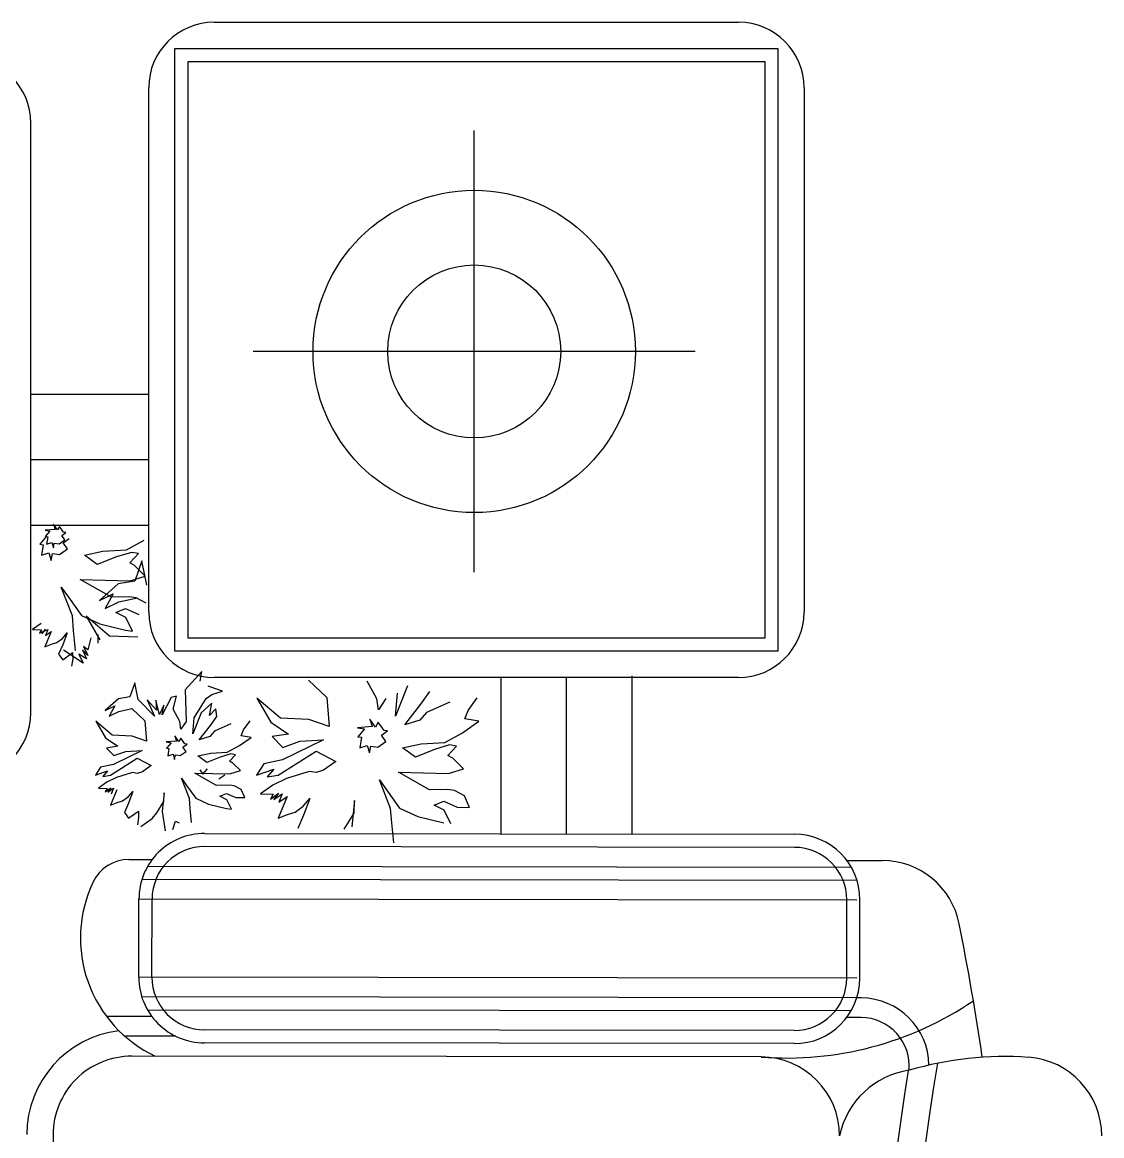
# Model space of a CAD drawing. Header units: inches. Extents: x 10.1 to 52.6, y 12.1 to 36.9.
# Drawn here: x 29.282 to 30.106, y 22.014 to 22.863 of the extents above; entities that cross this region are included whole.
import ezdxf

# ---------------------------------------------------------------- set-up
doc = ezdxf.new("R2010")
doc.units = ezdxf.units.IN
doc.header["$MEASUREMENT"] = 0
doc.layers.add('02', color=2, linetype='Continuous')

msp = doc.modelspace()

# ---------------------------------------------------------------- linework, layer by layer
at = {"layer": '02'}
for p, q in [((29.42876, 22.86329), (29.82876, 22.86329)), ((29.39876, 22.84329), (29.85876, 22.84329)), ((29.39876, 22.38329), (29.39876, 22.84329)), ((29.85876, 22.84329), (29.85876, 22.38329)), ((29.40876, 22.83329), (29.84876, 22.83329)), ((29.40876, 22.39329), (29.40876, 22.83329)), ((29.84876, 22.83329), (29.84876, 22.39329)), ((29.37876, 22.41329), (29.37876, 22.81329)), ((29.87876, 22.81329), (29.87876, 22.41329)), ((29.28886, 22.33642), (29.28886, 22.78642)), ((29.62707, 22.44358), (29.62707, 22.78069)), ((29.79563, 22.61213), (29.45852, 22.61213)), ((29.37876, 22.57932), (29.28886, 22.57932)), ((29.37876, 22.52932), (29.28886, 22.52932)), ((29.37876, 22.47932), (29.28886, 22.47932)), ((29.30744, 22.47631), (29.29969, 22.4757)), ((29.29969, 22.4757), (29.30341, 22.47507)), ((29.30341, 22.47507), (29.29984, 22.47089)), ((29.3093, 22.47599), (29.30621, 22.48034)), ((29.30621, 22.48034), (29.30744, 22.47631)), ((29.3107, 22.47863), (29.3093, 22.47599)), ((29.3138, 22.47428), (29.3107, 22.47863)), ((29.3124, 22.47165), (29.31566, 22.47397)), ((29.31566, 22.47397), (29.3138, 22.47428)), ((29.30072, 22.47106), (29.29562, 22.46509)), ((29.29562, 22.46509), (29.29827, 22.46464)), ((29.29984, 22.47089), (29.3017, 22.47058)), ((29.3017, 22.47058), (29.30076, 22.465)), ((29.30076, 22.465), (29.3048, 22.46623)), ((29.3048, 22.46623), (29.30603, 22.4622)), ((29.30603, 22.4622), (29.30666, 22.46592)), ((29.30666, 22.46592), (29.31038, 22.4653)), ((29.31038, 22.4653), (29.31472, 22.46839)), ((29.31472, 22.46839), (29.3124, 22.47165)), ((29.31356, 22.46617), (29.31821, 22.46949)), ((29.31687, 22.46152), (29.31356, 22.46617)), ((29.36183, 22.4608), (29.37534, 22.46809)), ((29.29827, 22.46464), (29.29693, 22.45667)), ((29.29693, 22.45667), (29.30269, 22.45843)), ((29.30269, 22.45843), (29.30446, 22.45267)), ((29.30446, 22.45267), (29.30535, 22.45799)), ((29.30535, 22.45799), (29.31067, 22.4571)), ((29.31067, 22.4571), (29.31687, 22.46152)), ((29.32971, 22.45663), (29.34389, 22.45971)), ((29.33944, 22.44953), (29.32971, 22.45663)), ((29.34389, 22.45971), (29.36183, 22.4608)), ((29.36559, 22.4588), (29.35407, 22.45527)), ((29.36425, 22.45083), (29.3709, 22.45791)), ((29.3709, 22.45791), (29.36559, 22.4588)), ((29.35407, 22.45527), (29.33944, 22.44953)), ((29.36801, 22.44883), (29.36425, 22.45083)), ((29.37619, 22.44063), (29.36801, 22.44883)), ((29.37354, 22.45221), (29.36821, 22.43671)), ((29.37728, 22.43382), (29.37354, 22.45221)), ((29.36467, 22.4371), (29.37619, 22.44063)), ((29.31196, 22.43229), (29.31749, 22.42453)), ((29.32057, 22.41036), (29.31196, 22.43229)), ((29.35026, 22.42449), (29.32659, 22.43803)), ((29.32659, 22.43803), (29.34563, 22.43757)), ((29.35558, 22.43473), (29.34117, 22.42213)), ((29.34563, 22.43757), (29.36467, 22.4371)), ((29.36821, 22.43671), (29.35558, 22.43473)), ((29.31749, 22.42453), (29.32744, 22.41057)), ((29.34117, 22.42213), (29.35159, 22.42721)), ((29.35159, 22.42721), (29.34559, 22.41592)), ((29.364, 22.42492), (29.35026, 22.42449)), ((29.35601, 22.421), (29.37018, 22.42409)), ((29.36931, 22.42403), (29.364, 22.42492)), ((29.37683, 22.42003), (29.36931, 22.42403)), ((29.34559, 22.41592), (29.35601, 22.421)), ((29.35379, 22.41297), (29.36111, 22.41584)), ((29.36111, 22.41584), (29.37129, 22.4114)), ((29.32145, 22.39928), (29.32057, 22.41036)), ((29.32744, 22.41057), (29.34138, 22.40413)), ((29.34889, 22.39488), (29.33097, 22.41018)), ((29.33097, 22.41018), (29.34158, 22.39201)), ((29.36132, 22.40898), (29.35379, 22.41297)), ((29.3664, 22.39856), (29.36132, 22.40898)), ((29.29675, 22.40446), (29.29023, 22.39981)), ((29.29023, 22.39981), (29.2969, 22.39965)), ((29.2955, 22.39702), (29.30171, 22.3998)), ((29.2969, 22.39965), (29.2955, 22.39702)), ((29.29985, 22.40011), (29.29736, 22.39671)), ((29.30434, 22.3984), (29.29952, 22.38678)), ((29.30171, 22.3998), (29.29999, 22.39531)), ((29.29999, 22.39531), (29.30434, 22.3984)), ((29.31301, 22.39312), (29.31658, 22.3973)), ((29.31658, 22.3973), (29.31316, 22.38832)), ((29.32298, 22.384), (29.32145, 22.39928)), ((29.34138, 22.40413), (29.36109, 22.39946)), ((29.36109, 22.39946), (29.3664, 22.39856)), ((29.29952, 22.38678), (29.30464, 22.38879)), ((29.30464, 22.38879), (29.30867, 22.39003)), ((29.30867, 22.39003), (29.31301, 22.39312)), ((29.33449, 22.39364), (29.33245, 22.38434)), ((29.34014, 22.38952), (29.3403, 22.39619)), ((29.37059, 22.39397), (29.34889, 22.39488)), ((29.84876, 22.39329), (29.40876, 22.39329)), ((29.31316, 22.38832), (29.31005, 22.38119)), ((29.31005, 22.38119), (29.31315, 22.37684)), ((29.32868, 22.37424), (29.31369, 22.38416)), ((29.31423, 22.37762), (29.32075, 22.38226)), ((29.32075, 22.38226), (29.3209, 22.37745)), ((29.32552, 22.38118), (29.32868, 22.37424)), ((29.33135, 22.37756), (29.32552, 22.38118)), ((29.3323, 22.38008), (29.32819, 22.38449)), ((29.32819, 22.38449), (29.33135, 22.37756)), ((29.33245, 22.38434), (29.32914, 22.38701)), ((29.32914, 22.38701), (29.3323, 22.38008)), ((29.85876, 22.38329), (29.39876, 22.38329)), ((29.31315, 22.37684), (29.31423, 22.37762)), ((29.3209, 22.37745), (29.31996, 22.37188)), ((29.41939, 22.36791), (29.40651, 22.35382)), ((29.41814, 22.36047), (29.41939, 22.36791)), ((29.82876, 22.36329), (29.42876, 22.36329)), ((29.64758, 22.24397), (29.64752, 22.36329)), ((29.69754, 22.24391), (29.69752, 22.36329)), ((29.74752, 22.24347), (29.74752, 22.36463)), ((29.36822, 22.3593), (29.36449, 22.34845)), ((29.37084, 22.34643), (29.36822, 22.3593)), ((29.43503, 22.35286), (29.42418, 22.35659)), ((29.50057, 22.36134), (29.51472, 22.34804)), ((29.55281, 22.34711), (29.54552, 22.36062)), ((29.5763, 22.35682), (29.56697, 22.3338)), ((29.35565, 22.34706), (29.34557, 22.33824)), ((29.36449, 22.34845), (29.35565, 22.34706)), ((29.38307, 22.33385), (29.37084, 22.34643)), ((29.37751, 22.34626), (29.38307, 22.33385)), ((29.38478, 22.33835), (29.37751, 22.34626)), ((29.39596, 22.34794), (29.38897, 22.33478)), ((29.39999, 22.34918), (29.39596, 22.34794)), ((29.39734, 22.33911), (29.39999, 22.34918)), ((29.40651, 22.35382), (29.40725, 22.32979)), ((29.41346, 22.33258), (29.42262, 22.34729)), ((29.42262, 22.34729), (29.42696, 22.35039)), ((29.42696, 22.35039), (29.43503, 22.35286)), ((29.47927, 22.33214), (29.46135, 22.34744)), ((29.46135, 22.34744), (29.47196, 22.32927)), ((29.51472, 22.34804), (29.51647, 22.32589)), ((29.55413, 22.33869), (29.55281, 22.34711)), ((29.55968, 22.34732), (29.55413, 22.33869)), ((29.56697, 22.3338), (29.56854, 22.35129)), ((29.58624, 22.34286), (29.59334, 22.35259)), ((29.62234, 22.33816), (29.62943, 22.3479)), ((29.34557, 22.33824), (29.35286, 22.3418)), ((29.35286, 22.3418), (29.34866, 22.3339)), ((29.35595, 22.33745), (29.36587, 22.33961)), ((29.36587, 22.33961), (29.37578, 22.3303)), ((29.38711, 22.33509), (29.38417, 22.3461)), ((29.38417, 22.3461), (29.38478, 22.33835)), ((29.39021, 22.34222), (29.38711, 22.33509)), ((29.38897, 22.33478), (29.39021, 22.34222)), ((29.40245, 22.32965), (29.39734, 22.33911)), ((29.4268, 22.34372), (29.41889, 22.33645)), ((29.42524, 22.33442), (29.4268, 22.34372)), ((29.4299, 22.33938), (29.42524, 22.33442)), ((29.43082, 22.33349), (29.4299, 22.33938)), ((29.57404, 22.32715), (29.58624, 22.34286)), ((29.60839, 22.3446), (29.59067, 22.33665)), ((29.61989, 22.33174), (29.62234, 22.33816)), ((29.35097, 22.31917), (29.33842, 22.32988)), ((29.33842, 22.32988), (29.34585, 22.31716)), ((29.34866, 22.3339), (29.35595, 22.33745)), ((29.37578, 22.3303), (29.377, 22.31479)), ((29.40337, 22.32375), (29.40245, 22.32965)), ((29.40725, 22.32979), (29.40337, 22.32375)), ((29.41889, 22.33645), (29.41235, 22.32033)), ((29.41235, 22.32033), (29.41346, 22.33258)), ((29.42585, 22.32667), (29.43082, 22.33349)), ((29.45111, 22.32338), (29.45608, 22.3302)), ((29.47196, 22.32927), (29.48546, 22.32017)), ((29.50097, 22.33123), (29.47927, 22.33214)), ((29.51647, 22.32589), (29.50097, 22.33123)), ((29.54748, 22.33161), (29.54924, 22.32585)), ((29.5519, 22.32541), (29.54748, 22.33161)), ((29.5539, 22.32917), (29.5519, 22.32541)), ((29.55832, 22.32296), (29.5539, 22.32917)), ((29.58556, 22.33068), (29.57404, 22.32715)), ((29.59067, 22.33665), (29.58556, 22.33068)), ((29.61811, 22.32112), (29.63052, 22.32996)), ((29.63052, 22.32996), (29.61989, 22.33174)), ((29.41731, 22.31568), (29.42585, 22.32667)), ((29.42894, 22.32233), (29.42537, 22.31815)), ((29.44135, 22.32789), (29.42894, 22.32233)), ((29.4494, 22.31889), (29.45111, 22.32338)), ((29.54924, 22.32585), (29.53817, 22.32498)), ((29.53817, 22.32498), (29.54348, 22.32409)), ((29.54348, 22.32409), (29.53838, 22.31811)), ((29.55632, 22.3192), (29.56097, 22.32252)), ((29.56097, 22.32252), (29.55832, 22.32296)), ((29.60459, 22.31382), (29.61811, 22.32112)), ((29.34585, 22.31716), (29.3553, 22.31079)), ((29.36616, 22.31853), (29.35097, 22.31917)), ((29.377, 22.31479), (29.36616, 22.31853)), ((29.39995, 22.31477), (29.3922, 22.31416)), ((29.3922, 22.31416), (29.39591, 22.31353)), ((29.39591, 22.31353), (29.39234, 22.30935)), ((29.39871, 22.3188), (29.39995, 22.31477)), ((29.40181, 22.31445), (29.39871, 22.3188)), ((29.40321, 22.31709), (29.40181, 22.31445)), ((29.4063, 22.31274), (29.40321, 22.31709)), ((29.4049, 22.31011), (29.40816, 22.31243)), ((29.40816, 22.31243), (29.4063, 22.31274)), ((29.42537, 22.31815), (29.41731, 22.31568)), ((29.44815, 22.31145), (29.45684, 22.31764)), ((29.45684, 22.31764), (29.4494, 22.31889)), ((29.48546, 22.32017), (29.47283, 22.31819)), ((29.47283, 22.31819), (29.48101, 22.30999)), ((29.51202, 22.31571), (29.48078, 22.30047)), ((29.48101, 22.30999), (29.49409, 22.31463)), ((29.49409, 22.31463), (29.51202, 22.31571)), ((29.53838, 22.31811), (29.54104, 22.31767)), ((29.54104, 22.31767), (29.5397, 22.3097)), ((29.55343, 22.31012), (29.55964, 22.31454)), ((29.55964, 22.31454), (29.55632, 22.3192)), ((29.57247, 22.30966), (29.58665, 22.31274)), ((29.58665, 22.31274), (29.60459, 22.31382)), ((29.3553, 22.31079), (29.34646, 22.30941)), ((29.34646, 22.30941), (29.35219, 22.30366)), ((29.3739, 22.30767), (29.35202, 22.297)), ((29.35219, 22.30366), (29.36134, 22.30691)), ((29.36134, 22.30691), (29.3739, 22.30767)), ((29.39234, 22.30935), (29.3942, 22.30904)), ((29.3942, 22.30904), (29.39327, 22.30346)), ((29.39327, 22.30346), (29.3973, 22.30469)), ((29.3973, 22.30469), (29.39853, 22.30066)), ((29.39853, 22.30066), (29.39916, 22.30438)), ((29.39916, 22.30438), (29.40288, 22.30376)), ((29.40288, 22.30376), (29.40722, 22.30685)), ((29.40722, 22.30685), (29.4049, 22.31011)), ((29.41621, 22.30343), (29.42613, 22.30559)), ((29.42613, 22.30559), (29.43869, 22.30635)), ((29.44132, 22.30495), (29.43326, 22.30248)), ((29.43869, 22.30635), (29.44815, 22.31145)), ((29.44039, 22.29937), (29.44504, 22.30432)), ((29.44504, 22.30432), (29.44132, 22.30495)), ((29.47744, 22.28874), (29.50648, 22.30708)), ((29.50648, 22.30708), (29.52153, 22.29909)), ((29.5397, 22.3097), (29.54546, 22.31146)), ((29.54546, 22.31146), (29.54722, 22.3057)), ((29.54722, 22.3057), (29.54812, 22.31102)), ((29.54812, 22.31102), (29.55343, 22.31012)), ((29.58221, 22.30256), (29.57247, 22.30966)), ((29.59683, 22.3083), (29.58221, 22.30256)), ((29.60835, 22.31183), (29.59683, 22.3083)), ((29.60701, 22.30386), (29.61366, 22.31093)), ((29.61077, 22.30186), (29.60701, 22.30386)), ((29.61366, 22.31093), (29.60835, 22.31183)), ((29.35202, 22.297), (29.3421, 22.29484)), ((29.34969, 22.28879), (29.37001, 22.30163)), ((29.37001, 22.30163), (29.38055, 22.29603)), ((29.38055, 22.29603), (29.37403, 22.29139)), ((29.42302, 22.29846), (29.41621, 22.30343)), ((29.43326, 22.30248), (29.42302, 22.29846)), ((29.44302, 22.29797), (29.44039, 22.29937)), ((29.44875, 22.29223), (29.44302, 22.29797)), ((29.4666, 22.29739), (29.46106, 22.28876)), ((29.48078, 22.30047), (29.4666, 22.29739)), ((29.52153, 22.29909), (29.51222, 22.29246)), ((29.61896, 22.29365), (29.61077, 22.30186)), ((29.3421, 22.29484), (29.33822, 22.2888)), ((29.33822, 22.2888), (29.34737, 22.29204)), ((29.34737, 22.29204), (29.3438, 22.28786)), ((29.3438, 22.28786), (29.34969, 22.28879)), ((29.35418, 22.28708), (29.34689, 22.28352)), ((29.36628, 22.29078), (29.35418, 22.28708)), ((29.37, 22.29016), (29.36628, 22.29078)), ((29.37403, 22.29139), (29.37, 22.29016)), ((29.4306, 22.28094), (29.41402, 22.29041)), ((29.41402, 22.29041), (29.42735, 22.29009)), ((29.41785, 22.29279), (29.42017, 22.28953)), ((29.42017, 22.28953), (29.42374, 22.29371)), ((29.42735, 22.29009), (29.44069, 22.28976)), ((29.43237, 22.28599), (29.43672, 22.28909)), ((29.44069, 22.28976), (29.44875, 22.29223)), ((29.46106, 22.28876), (29.47413, 22.29339)), ((29.47413, 22.29339), (29.46903, 22.28742)), ((29.46903, 22.28742), (29.47744, 22.28874)), ((29.50114, 22.29159), (29.48386, 22.28629)), ((29.50646, 22.29069), (29.50114, 22.29159)), ((29.51222, 22.29246), (29.50646, 22.29069)), ((29.59303, 22.27752), (29.56935, 22.29106)), ((29.56935, 22.29106), (29.58839, 22.29059)), ((29.58839, 22.29059), (29.60744, 22.29013)), ((29.60744, 22.29013), (29.61896, 22.29365)), ((29.34689, 22.28352), (29.34038, 22.27888)), ((29.34038, 22.27888), (29.34704, 22.27871)), ((29.34564, 22.27608), (29.34999, 22.27917)), ((29.34704, 22.27871), (29.34564, 22.27608)), ((29.34999, 22.27917), (29.3475, 22.27577)), ((29.3475, 22.27577), (29.35185, 22.27886)), ((29.35185, 22.27886), (29.35014, 22.27437)), ((29.40379, 22.28639), (29.40766, 22.28096)), ((29.40981, 22.27104), (29.40379, 22.28639)), ((29.40766, 22.28096), (29.41462, 22.27119)), ((29.44021, 22.28123), (29.4306, 22.28094)), ((29.44393, 22.28061), (29.44021, 22.28123)), ((29.4492, 22.27781), (29.44393, 22.28061)), ((29.47345, 22.28121), (29.46414, 22.27458)), ((29.48386, 22.28629), (29.47345, 22.28121)), ((29.55473, 22.28532), (29.56025, 22.27756)), ((29.56334, 22.26338), (29.55473, 22.28532)), ((29.35448, 22.27746), (29.34966, 22.26584)), ((29.35881, 22.26909), (29.36316, 22.27218)), ((29.36316, 22.27218), (29.36673, 22.27636)), ((29.36673, 22.27636), (29.3633, 22.26738)), ((29.39044, 22.27525), (29.38903, 22.26114)), ((29.39028, 22.26858), (29.39044, 22.27525)), ((29.41042, 22.26329), (29.40981, 22.27104)), ((29.41462, 22.27119), (29.42438, 22.26668)), ((29.43307, 22.27287), (29.43819, 22.27488)), ((29.43834, 22.27007), (29.43307, 22.27287)), ((29.43819, 22.27488), (29.44531, 22.27177)), ((29.44189, 22.26278), (29.43834, 22.27007)), ((29.44531, 22.27177), (29.45198, 22.27161)), ((29.45198, 22.27161), (29.4492, 22.27781)), ((29.46414, 22.27458), (29.47366, 22.27435)), ((29.47166, 22.27058), (29.47787, 22.27501)), ((29.47366, 22.27435), (29.47166, 22.27058)), ((29.47787, 22.27501), (29.47432, 22.27014)), ((29.47432, 22.27014), (29.48053, 22.27456)), ((29.48429, 22.27256), (29.4774, 22.25596)), ((29.48053, 22.27456), (29.47808, 22.26814)), ((29.47808, 22.26814), (29.48429, 22.27256)), ((29.49668, 22.26502), (29.50178, 22.27099)), ((29.50178, 22.27099), (29.49689, 22.25815)), ((29.56025, 22.27756), (29.5702, 22.2636)), ((29.60676, 22.27795), (29.59303, 22.27752)), ((29.61207, 22.27705), (29.60676, 22.27795)), ((29.6196, 22.27306), (29.61207, 22.27705)), ((29.62357, 22.2642), (29.6196, 22.27306)), ((29.34966, 22.26584), (29.35478, 22.26785)), ((29.35478, 22.26785), (29.35881, 22.26909)), ((29.3633, 22.26738), (29.3602, 22.26025)), ((29.36438, 22.25668), (29.37089, 22.26132)), ((29.37089, 22.26132), (29.37104, 22.25652)), ((29.385, 22.25991), (29.39028, 22.26858)), ((29.4115, 22.25259), (29.41042, 22.26329)), ((29.42438, 22.26668), (29.43817, 22.26341)), ((29.43817, 22.26341), (29.44189, 22.26278)), ((29.49048, 22.2606), (29.49668, 22.26502)), ((29.53566, 22.2694), (29.53364, 22.24925)), ((29.53543, 22.25988), (29.53566, 22.2694)), ((29.56421, 22.25231), (29.56334, 22.26338)), ((29.5702, 22.2636), (29.58415, 22.25716)), ((29.59656, 22.266), (29.60387, 22.26887)), ((29.60408, 22.26201), (29.59656, 22.266)), ((29.60387, 22.26887), (29.61405, 22.26443)), ((29.60916, 22.25159), (29.60408, 22.26201)), ((29.61405, 22.26443), (29.62357, 22.2642)), ((29.3602, 22.26025), (29.36329, 22.25591)), ((29.36329, 22.25591), (29.36438, 22.25668)), ((29.37104, 22.25652), (29.3701, 22.25094)), ((29.37274, 22.24954), (29.38143, 22.25573)), ((29.38143, 22.25573), (29.385, 22.25991)), ((29.38903, 22.26114), (29.39134, 22.24641)), ((29.39723, 22.24734), (29.39925, 22.25369)), ((29.39925, 22.25369), (29.40188, 22.25229)), ((29.4774, 22.25596), (29.48472, 22.25883)), ((29.48472, 22.25883), (29.49048, 22.2606)), ((29.49689, 22.25815), (29.49245, 22.24797)), ((29.52788, 22.24748), (29.53543, 22.25988)), ((29.58415, 22.25716), (29.60385, 22.25248)), ((29.4214, 22.24427), (29.8714, 22.24368)), ((29.56574, 22.23703), (29.56421, 22.25231)), ((29.87138, 22.23368), (29.42138, 22.23427)), ((29.3635, 22.22435), (29.38137, 22.22432)), ((29.37806, 22.21933), (29.91467, 22.21862)), ((29.91137, 22.22362), (29.93833, 22.22359)), ((29.37365, 22.20933), (29.91905, 22.20861)), ((29.37125, 22.13457), (29.37133, 22.19434)), ((29.37133, 22.19434), (29.91903, 22.19361)), ((29.38125, 22.13456), (29.38133, 22.19432)), ((29.91125, 22.13386), (29.91133, 22.19362)), ((29.92125, 22.13385), (29.92133, 22.19361)), ((29.91895, 22.13385), (29.37125, 22.13457)), ((29.91893, 22.11885), (29.37354, 22.11957)), ((29.92232, 22.11885), (29.91893, 22.11885)), ((29.91452, 22.10886), (29.37792, 22.10957)), ((29.38121, 22.10456), (29.3466, 22.10461)), ((29.9223, 22.10385), (29.91121, 22.10386)), ((29.8712, 22.09392), (29.4212, 22.09451)), ((29.3994, 22.08954), (29.36095, 22.08959)), ((29.87119, 22.08392), (29.42119, 22.08451)), ((29.84586, 22.07371), (29.36586, 22.07434)), ((29.30578, 22.01442), (29.30515, 21.53442))]:
    msp.add_line(p, q, dxfattribs=at)
for radius in [0.12297, 0.06599]:
    msp.add_circle((29.62707, 22.61213), radius, dxfattribs=at)
for centre, radius, start, end in [((29.42876, 22.81329), 0.05, 90, 180), ((29.82876, 22.81329), 0.05, 0, 90), ((29.23886, 22.78642), 0.05, 0, 90), ((29.42876, 22.41329), 0.05, 180, 270), ((29.82876, 22.41329), 0.05, 270, 0), ((29.23886, 22.33642), 0.05, 270, 0), ((29.42133, 22.19427), 0.05, 89.92455, 179.92455), ((29.87133, 22.19368), 0.05, 359.92455, 89.92455), ((29.42133, 22.19427), 0.04, 89.92455, 179.92455), ((29.87133, 22.19368), 0.04, 359.92455, 89.92455), ((29.36346, 22.19435), 0.03, 89.92455, 154.51668), ((29.93825, 22.16359), 0.06, 11.22652, 89.92455), ((29.42633, 22.16438), 0.09964, 154.51668, 244.67121), ((27.98633, 21.77616), 2.05, 8.33967, 11.22652), ((29.42125, 22.13451), 0.05, 179.92455, 269.92455), ((29.42125, 22.13451), 0.04, 179.92455, 269.92455), ((29.87125, 22.13392), 0.05, 269.92455, 359.92455), ((29.87125, 22.13392), 0.04, 269.92455, 359.92455), ((29.92187, 22.06674), 0.05211, 0.84395, 89.32982), ((29.86568, 22.32612), 0.25319, 265.50997, 304.16386), ((29.92187, 22.06674), 0.03711, 355.08161, 89.32982), ((29.36578, 22.01434), 0.08, 96.98758, 179.92455), ((29.36578, 22.01434), 0.06, 89.92455, 179.92455), ((29.84578, 22.01371), 0.06, 359.92455, 89.92455), ((31.73762, 21.77122), 1.78216, 170.38397, 189.46512), ((30.03201, 21.81415), 0.25992, 86.05209, 106.35114), ((30.04578, 22.0136), 0.06, 359.92455, 86.05209), ((29.96815, 22.00051), 0.06374, 98.39823, 168.11782), ((31.76691, 21.77118), 1.83216, 170.82031, 189.02878)]:
    msp.add_arc(centre, radius, start, end, dxfattribs=at)

doc.saveas('drawing.dxf')
